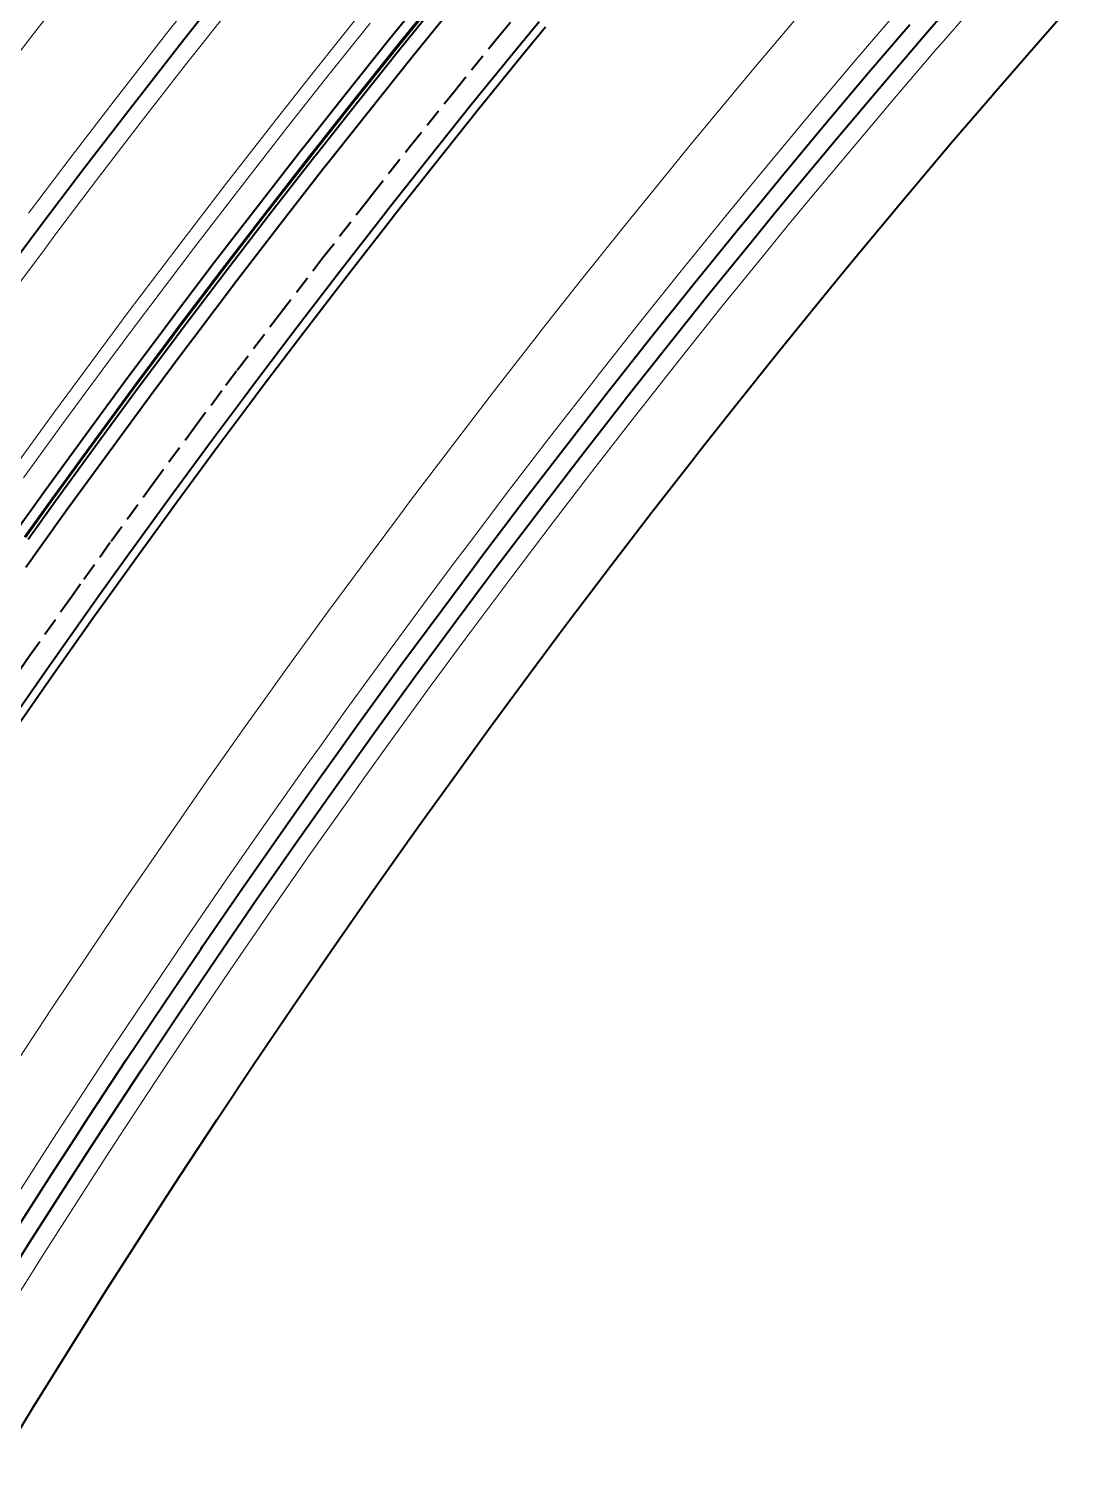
# Model space of a CAD drawing. Header units: feet. Extents: x 85617 to 85865, y 436878 to 437298.
# Drawn here: x 85698.01 to 85727.22, y 437121.18 to 437160.86 of the extents above; entities that cross this region are included whole.
import ezdxf

# ---------------------------------------------------------------- set-up
doc = ezdxf.new("R2010")
doc.units = ezdxf.units.FT
doc.header["$MEASUREMENT"] = 0
for name, pattern in [('( Dashed )', [0.75, 0.5, -0.25]), ('AM-AS', [16, 10, -2, 2, -2]), ('BV-GELEIDERAIL', [16, 10, -3, -3]), ('VW-3-3_STREEP15-N', [6, 3, -3]), ('VW-DOORGETROKKEN_015-N', [0])]:
    doc.linetypes.add(name, pattern=pattern)
for name, color, linetype, lineweight in [('N-WE-AM-AS-G', 10, 'AM-AS', 13), ('N-WE-BV-GELEIDECONSTRUCTIE_ACHTERZIJDE-G', 210, 'Continuous', 40), ('N-WE-BV-GELEIDECONSTRUCTIE_GELEIDERAIL-G', 210, 'BV-GELEIDERAIL', 40), ('N-WE-BV-GELEIDECONSTRUCTIE_UITBUIGING-G', 30, '( Dashed )', 40), ('N-WE-BV-GELEIDECONSTRUCTIE_VOORZIJDE-G', 210, 'Continuous', 40), ('N-WE-GW-BERM-G', 90, 'Continuous', 40), ('N-WE-GW-GRONDWERKLIJN_TEEN-G', 90, 'Continuous', 0), ('N-WE-GW-WATERGANG_BODEM-G', 90, 'Continuous', 40), ('N-WE-GW-WATERGANG_INSTEEK-G', 90, 'Continuous', 40), ('N-WE-GW-WATERGANG_WATERLIJN_WINTERPEIL-G', 7, 'Continuous', 0), ('N-WE-GW-ZANDLIJN-G', 20, 'Continuous', 40), ('N-WE-VH-KANTVERHARDING-G', 7, 'Continuous', 0), ('N-WE-VH-VERHARDING_KNIKLIJN-G', 251, 'Continuous', 40), ('N-WE-VW-MARKERING_LANGS_STREEP_33_015-G', 7, 'VW-3-3_STREEP15-N', 0), ('N-WE-VW-MARKERING_LANGS_STREEP_DOORGETROKKEN_015-G', 7, 'VW-DOORGETROKKEN_015-N', 0)]:
    doc.layers.add(name, color=color, linetype=linetype, lineweight=lineweight)

msp = doc.modelspace()

# ---------------------------------------------------------------- linework, layer by layer
at = {"layer": 'N-WE-AM-AS-G'}
msp.add_polyline3d([(85696.892, 437153.468, 3), (85698.387, 437155.472, 3), (85699.898, 437157.464, 3), (85701.425, 437159.443, 3), (85702.969, 437161.409, 3)], dxfattribs=at)
at = {"layer": 'N-WE-BV-GELEIDECONSTRUCTIE_ACHTERZIJDE-G'}
for points in [[(85697.933, 437145.979, 2.804), (85698.318, 437146.519, 2.804), (85699.078, 437147.577, 2.804), (85700.233, 437149.167, 2.804), (85701.398, 437150.749, 2.804), (85702.257, 437151.901, 2.804), (85702.574, 437152.323, 2.804), (85703.76, 437153.89, 2.804), (85704.957, 437155.448, 2.804), (85706.164, 437156.999, 2.804), (85706.317, 437157.193, 2.804), (85707.382, 437158.541, 2.804), (85708.61, 437160.076, 2.804), (85709.848, 437161.602, 2.804)], [(85697.933, 437145.979, 3.594), (85698.318, 437146.519, 3.594), (85699.078, 437147.577, 3.594), (85700.233, 437149.167, 3.594), (85701.398, 437150.749, 3.594), (85702.257, 437151.901, 3.594), (85702.574, 437152.323, 3.594), (85703.76, 437153.89, 3.594), (85704.957, 437155.448, 3.594), (85706.164, 437156.999, 3.594), (85706.317, 437157.193, 3.594), (85707.382, 437158.541, 3.594), (85708.61, 437160.076, 3.594), (85709.848, 437161.602, 3.594)]]:
    msp.add_polyline3d(points, dxfattribs=at)
at = {"layer": 'N-WE-BV-GELEIDECONSTRUCTIE_GELEIDERAIL-G'}
msp.add_polyline3d([(85697.993, 437146.752, 2.824), (85698.753, 437147.811, 2.824), (85699.91, 437149.403, 2.824), (85701.077, 437150.987, 2.824), (85701.937, 437152.141, 2.824), (85702.254, 437152.564, 2.824), (85703.442, 437154.132, 2.824), (85704.641, 437155.693, 2.824), (85705.85, 437157.246, 2.824), (85706.002, 437157.44, 2.824), (85707.069, 437158.79, 2.824), (85708.298, 437160.327, 2.824), (85709.538, 437161.855, 2.824)], dxfattribs=at)
at = {"layer": 'N-WE-BV-GELEIDECONSTRUCTIE_UITBUIGING-G'}
msp.add_polyline3d([(85696.911, 437141.908, 2.729), (85698.028, 437143.513, 2.729), (85699.156, 437145.11, 2.729), (85699.539, 437145.647, 2.729), (85700.294, 437146.699, 2.729), (85701.443, 437148.281, 2.729), (85702.603, 437149.855, 2.729), (85703.458, 437151.002, 2.729), (85703.773, 437151.422, 2.729), (85704.953, 437152.98, 2.729), (85706.144, 437154.531, 2.729), (85707.345, 437156.073, 2.729), (85707.496, 437156.267, 2.729), (85708.556, 437157.608, 2.729), (85709.778, 437159.134, 2.729), (85711.009, 437160.653, 2.729), (85711.653, 437161.439, 2.729)], dxfattribs=at)
at = {"layer": 'N-WE-BV-GELEIDECONSTRUCTIE_VOORZIJDE-G'}
for points in [[(85697.667, 437146.984, 2.844), (85698.429, 437148.045, 2.844), (85699.587, 437149.639, 2.844), (85700.755, 437151.225, 2.844), (85701.617, 437152.381, 2.844), (85701.935, 437152.804, 2.844), (85703.124, 437154.375, 2.844), (85704.324, 437155.938, 2.844), (85705.535, 437157.492, 2.844), (85705.688, 437157.687, 2.844), (85706.756, 437159.039, 2.844), (85707.987, 437160.577, 2.844), (85709.228, 437162.108, 2.844)], [(85697.667, 437146.984, 3.594), (85698.429, 437148.045, 3.594), (85699.587, 437149.639, 3.594), (85700.755, 437151.225, 3.594), (85701.617, 437152.381, 3.594), (85701.935, 437152.804, 3.594), (85703.124, 437154.375, 3.594), (85704.324, 437155.938, 3.594), (85705.535, 437157.492, 3.594), (85705.688, 437157.687, 3.594), (85706.756, 437159.039, 3.594), (85707.987, 437160.577, 3.594), (85709.228, 437162.108, 3.594)]]:
    msp.add_polyline3d(points, dxfattribs=at)
at = {"layer": 'N-WE-GW-BERM-G'}
msp.add_polyline3d([(85697.405, 437141.567, 2.699), (85698.519, 437143.168, 2.699), (85699.645, 437144.762, 2.699), (85700.027, 437145.298, 2.699), (85700.781, 437146.348, 2.699), (85701.927, 437147.927, 2.699), (85703.085, 437149.498, 2.699), (85703.938, 437150.642, 2.699), (85704.252, 437151.061, 2.699), (85705.43, 437152.616, 2.699), (85706.618, 437154.164, 2.699), (85707.817, 437155.703, 2.699), (85707.968, 437155.896, 2.699), (85709.026, 437157.235, 2.699), (85710.245, 437158.758, 2.699), (85711.474, 437160.273, 2.699), (85712.117, 437161.058, 2.699)], dxfattribs=at)
at = {"layer": 'N-WE-GW-GRONDWERKLIJN_TEEN-G'}
msp.add_polyline3d([(85697.573, 437132.139, 0), (85698.625, 437133.739, 0), (85699.688, 437135.332, 0), (85700.7, 437136.829, 0), (85700.761, 437136.919, 0), (85701.845, 437138.498, 0), (85702.939, 437140.069, 0), (85704.044, 437141.634, 0), (85704.419, 437142.16, 0), (85705.159, 437143.19, 0), (85706.284, 437144.74, 0), (85707.42, 437146.282, 0), (85708.258, 437147.405, 0), (85708.566, 437147.816, 0), (85709.722, 437149.343, 0), (85710.889, 437150.862, 0), (85712.065, 437152.373, 0), (85712.214, 437152.562, 0), (85713.252, 437153.876, 0), (85714.448, 437155.371, 0), (85715.655, 437156.859, 0), (85716.286, 437157.629, 0), (85716.871, 437158.338, 0), (85718.097, 437159.809, 0), (85719.333, 437161.272, 0)], dxfattribs=at)
at = {"layer": 'N-WE-GW-WATERGANG_BODEM-G'}
for points in [[(85697.026, 437125.708, -1.25), (85698.035, 437127.312, -1.25), (85699.055, 437128.909, -1.25), (85699.62, 437129.783, -1.25), (85700.086, 437130.499, -1.25), (85701.127, 437132.083, -1.25), (85702.178, 437133.66, -1.25), (85703.18, 437135.14, -1.25), (85703.24, 437135.229, -1.25), (85704.313, 437136.792, -1.25), (85705.395, 437138.347, -1.25), (85706.489, 437139.895, -1.25), (85706.86, 437140.415, -1.25), (85707.592, 437141.436, -1.25), (85708.706, 437142.969, -1.25), (85709.83, 437144.495, -1.25), (85710.658, 437145.606, -1.25), (85710.964, 437146.013, -1.25), (85712.108, 437147.524, -1.25), (85713.262, 437149.027, -1.25), (85714.426, 437150.522, -1.25), (85714.573, 437150.709, -1.25), (85715.6, 437152.01, -1.25), (85716.784, 437153.489, -1.25), (85717.978, 437154.961, -1.25), (85718.603, 437155.723, -1.25), (85719.182, 437156.425, -1.25), (85720.395, 437157.88, -1.25), (85721.618, 437159.328, -1.25), (85722.745, 437160.644, -1.25), (85722.851, 437160.767, -1.25), (85724.093, 437162.198, -1.25)], [(85697.613, 437127.579, -1.25), (85698.635, 437129.179, -1.25), (85699.2, 437130.055, -1.25), (85699.667, 437130.773, -1.25), (85700.71, 437132.359, -1.25), (85701.763, 437133.938, -1.25), (85702.766, 437135.422, -1.25), (85702.827, 437135.511, -1.25), (85703.901, 437137.076, -1.25), (85704.986, 437138.634, -1.25), (85706.081, 437140.185, -1.25), (85706.453, 437140.706, -1.25), (85707.187, 437141.728, -1.25), (85708.302, 437143.264, -1.25), (85709.428, 437144.792, -1.25), (85710.258, 437145.906, -1.25), (85710.564, 437146.313, -1.25), (85711.71, 437147.827, -1.25), (85712.867, 437149.333, -1.25), (85714.033, 437150.83, -1.25), (85714.18, 437151.018, -1.25), (85715.209, 437152.321, -1.25), (85716.395, 437153.803, -1.25), (85717.591, 437155.277, -1.25), (85718.217, 437156.04, -1.25), (85718.797, 437156.744, -1.25), (85720.012, 437158.202, -1.25), (85721.238, 437159.652, -1.25), (85722.366, 437160.97, -1.25)]]:
    msp.add_polyline3d(points, dxfattribs=at)
at = {"layer": 'N-WE-GW-WATERGANG_INSTEEK-G'}
msp.add_polyline3d([(85697.178, 437121.184, 0), (85698.157, 437122.787, 0), (85698.31, 437123.035, 0), (85699.147, 437124.383, 0), (85700.147, 437125.973, 0), (85701.158, 437127.557, 0), (85701.718, 437128.423, 0), (85702.179, 437129.133, 0), (85703.211, 437130.703, 0), (85704.253, 437132.265, 0), (85705.246, 437133.733, 0), (85705.306, 437133.821, 0), (85706.369, 437135.37, 0), (85707.442, 437136.912, 0), (85708.526, 437138.446, 0), (85708.894, 437138.962, 0), (85709.62, 437139.973, 0), (85710.724, 437141.493, 0), (85711.838, 437143.005, 0), (85712.659, 437144.107, 0), (85712.962, 437144.51, 0), (85714.096, 437146.008, 0), (85715.24, 437147.497, 0), (85716.394, 437148.98, 0), (85716.539, 437149.165, 0), (85717.558, 437150.454, 0), (85718.731, 437151.921, 0), (85719.915, 437153.38, 0), (85720.534, 437154.135, 0), (85721.108, 437154.83, 0), (85722.31, 437156.273, 0), (85723.523, 437157.708, 0), (85724.639, 437159.012, 0), (85724.744, 437159.135, 0), (85725.976, 437160.553, 0), (85727.217, 437161.964, 0)], dxfattribs=at)
at = {"layer": 'N-WE-GW-WATERGANG_WATERLIJN_WINTERPEIL-G'}
for points in [[(85697.451, 437125.443, -1), (85698.458, 437127.044, -1), (85699.476, 437128.638, -1), (85700.039, 437129.511, -1), (85700.504, 437130.226, -1), (85701.544, 437131.807, -1), (85702.593, 437133.381, -1), (85703.593, 437134.859, -1), (85703.653, 437134.948, -1), (85704.724, 437136.507, -1), (85705.805, 437138.06, -1), (85706.896, 437139.605, -1), (85707.267, 437140.125, -1), (85707.998, 437141.143, -1), (85709.109, 437142.674, -1), (85710.231, 437144.197, -1), (85711.058, 437145.306, -1), (85711.363, 437145.712, -1), (85712.505, 437147.22, -1), (85713.658, 437148.721, -1), (85714.82, 437150.214, -1), (85714.967, 437150.401, -1), (85715.992, 437151.698, -1), (85717.174, 437153.176, -1), (85718.366, 437154.645, -1), (85718.989, 437155.405, -1), (85719.567, 437156.106, -1), (85720.778, 437157.559, -1), (85721.999, 437159.004, -1), (85723.123, 437160.317, -1), (85723.23, 437160.441, -1), (85724.47, 437161.869, -1)], [(85697.191, 437127.847, -1), (85698.214, 437129.45, -1), (85698.781, 437130.327, -1), (85699.248, 437131.046, -1), (85700.293, 437132.635, -1), (85701.348, 437134.217, -1), (85702.353, 437135.703, -1), (85702.414, 437135.792, -1), (85703.49, 437137.36, -1), (85704.577, 437138.921, -1), (85705.674, 437140.474, -1), (85706.046, 437140.997, -1), (85706.781, 437142.02, -1), (85707.899, 437143.559, -1), (85709.026, 437145.09, -1), (85709.858, 437146.206, -1), (85710.165, 437146.614, -1), (85711.313, 437148.13, -1), (85712.471, 437149.638, -1), (85713.639, 437151.139, -1), (85713.787, 437151.327, -1), (85714.818, 437152.632, -1), (85716.006, 437154.117, -1), (85717.204, 437155.594, -1), (85717.83, 437156.358, -1), (85718.412, 437157.062, -1), (85719.629, 437158.523, -1), (85720.857, 437159.976, -1), (85721.987, 437161.296, -1)]]:
    msp.add_polyline3d(points, dxfattribs=at)
at = {"layer": 'N-WE-GW-ZANDLIJN-G'}
for points in [[(85697.19, 437153.87, 2), (85698.064, 437155.043, 2), (85698.387, 437155.472, 2), (85699.594, 437157.067, 2), (85700.812, 437158.653, 2), (85702.041, 437160.231, 2), (85702.196, 437160.429, 2), (85703.28, 437161.801, 2)], [(85697.19, 437153.87, 2), (85698.064, 437155.043, 2), (85698.387, 437155.472, 2), (85699.594, 437157.067, 2), (85700.812, 437158.653, 2), (85702.041, 437160.231, 2), (85702.196, 437160.429, 2), (85703.28, 437161.801, 2)], [(85697.9, 437146.818, 1.882), (85698.66, 437147.878, 1.882), (85699.817, 437149.47, 1.882), (85700.985, 437151.055, 1.882), (85701.845, 437152.21, 1.882), (85702.163, 437152.632, 1.882), (85703.351, 437154.202, 1.882), (85704.55, 437155.763, 1.882), (85705.759, 437157.316, 1.882), (85705.912, 437157.511, 1.882), (85706.979, 437158.861, 1.882), (85708.209, 437160.398, 1.882), (85709.449, 437161.927, 1.882)], [(85697.9, 437146.818, 1.882), (85698.66, 437147.878, 1.882), (85699.817, 437149.47, 1.882), (85700.985, 437151.055, 1.882), (85701.845, 437152.21, 1.882), (85702.163, 437152.632, 1.882), (85703.351, 437154.202, 1.882), (85704.55, 437155.763, 1.882), (85705.759, 437157.316, 1.882), (85705.912, 437157.511, 1.882), (85706.979, 437158.861, 1.882), (85708.209, 437160.398, 1.882), (85709.449, 437161.927, 1.882)], [(85697.92, 437146.803, 1.881), (85698.681, 437147.863, 1.881), (85699.838, 437149.455, 1.881), (85701.005, 437151.04, 1.881), (85701.866, 437152.195, 1.881), (85702.183, 437152.617, 1.881), (85703.371, 437154.186, 1.881), (85704.57, 437155.747, 1.881), (85705.779, 437157.301, 1.881), (85705.932, 437157.495, 1.881), (85706.999, 437158.846, 1.881), (85708.229, 437160.382, 1.881), (85709.469, 437161.911, 1.881)], [(85697.92, 437146.803, 1.881), (85698.681, 437147.863, 1.881), (85699.838, 437149.455, 1.881), (85701.005, 437151.04, 1.881), (85701.866, 437152.195, 1.881), (85702.183, 437152.617, 1.881), (85703.371, 437154.186, 1.881), (85704.57, 437155.747, 1.881), (85705.779, 437157.301, 1.881), (85705.932, 437157.495, 1.881), (85706.999, 437158.846, 1.881), (85708.229, 437160.382, 1.881), (85709.469, 437161.911, 1.881)], [(85697.596, 437141.435, 0), (85698.709, 437143.035, 0), (85699.834, 437144.627, 0), (85700.216, 437145.163, 0), (85700.969, 437146.212, 0), (85702.115, 437147.79, 0), (85703.271, 437149.359, 0), (85704.124, 437150.503, 0), (85704.438, 437150.921, 0), (85705.615, 437152.475, 0), (85706.802, 437154.022, 0), (85708, 437155.56, 0), (85708.151, 437155.753, 0), (85709.208, 437157.09, 0), (85710.426, 437158.612, 0), (85711.654, 437160.126, 0), (85712.296, 437160.91, 0)], [(85697.596, 437141.435, 0), (85698.709, 437143.035, 0), (85699.834, 437144.627, 0), (85700.216, 437145.163, 0), (85700.969, 437146.212, 0), (85702.115, 437147.79, 0), (85703.271, 437149.359, 0), (85704.124, 437150.503, 0), (85704.438, 437150.921, 0), (85705.615, 437152.475, 0), (85706.802, 437154.022, 0), (85708, 437155.56, 0), (85708.151, 437155.753, 0), (85709.208, 437157.09, 0), (85710.426, 437158.612, 0), (85711.654, 437160.126, 0), (85712.296, 437160.91, 0)]]:
    msp.add_polyline3d(points, dxfattribs=at)
at = {"layer": 'N-WE-VH-KANTVERHARDING-G'}
msp.add_polyline3d([(85697.87, 437148.448, 2.906), (85699.031, 437150.046, 2.906), (85700.202, 437151.636, 2.906), (85701.065, 437152.794, 2.906), (85701.384, 437153.218, 2.906), (85702.576, 437154.793, 2.906), (85703.779, 437156.359, 2.906), (85704.992, 437157.918, 2.906), (85705.145, 437158.113, 2.906), (85706.216, 437159.468, 2.906), (85707.45, 437161.01, 2.906)], dxfattribs=at)
at = {"layer": 'N-WE-VH-VERHARDING_KNIKLIJN-G'}
msp.add_polyline3d([(85697.19, 437153.87, 3), (85698.064, 437155.043, 3), (85698.387, 437155.472, 3), (85699.594, 437157.067, 3), (85700.812, 437158.653, 3), (85702.041, 437160.231, 3), (85702.196, 437160.429, 3), (85703.28, 437161.801, 3)], dxfattribs=at)
at = {"layer": 'N-WE-VW-MARKERING_LANGS_STREEP_33_015-G'}
for points in [[(85696.911, 437159.113, 2.916), (85698.142, 437160.717, 2.916), (85699.385, 437162.313, 2.916)], [(85697.566, 437148.667, 2.916), (85698.728, 437150.267, 2.916), (85699.901, 437151.859, 2.916), (85700.765, 437153.019, 2.916), (85701.084, 437153.444, 2.916), (85702.278, 437155.02, 2.916), (85703.482, 437156.589, 2.916), (85704.697, 437158.149, 2.916), (85704.851, 437158.344, 2.916), (85705.922, 437159.701, 2.916), (85707.158, 437161.245, 2.916)]]:
    msp.add_polyline3d(points, dxfattribs=at)
at = {"layer": 'N-WE-VW-MARKERING_LANGS_STREEP_DOORGETROKKEN_015-G'}
for points in [[(85698.007, 437155.758, 2.988), (85699.217, 437157.355, 2.988), (85700.437, 437158.944, 2.988), (85701.667, 437160.524, 2.988), (85701.823, 437160.722, 2.988), (85702.908, 437162.097, 2.988)], [(85697.571, 437153.587, 2.988), (85698.445, 437154.758, 2.988), (85698.766, 437155.187, 2.988), (85699.972, 437156.779, 2.988), (85701.188, 437158.362, 2.988), (85702.415, 437159.938, 2.988), (85702.57, 437160.135, 2.988), (85703.652, 437161.505, 2.988)]]:
    msp.add_polyline3d(points, dxfattribs=at)

doc.saveas('drawing.dxf')
